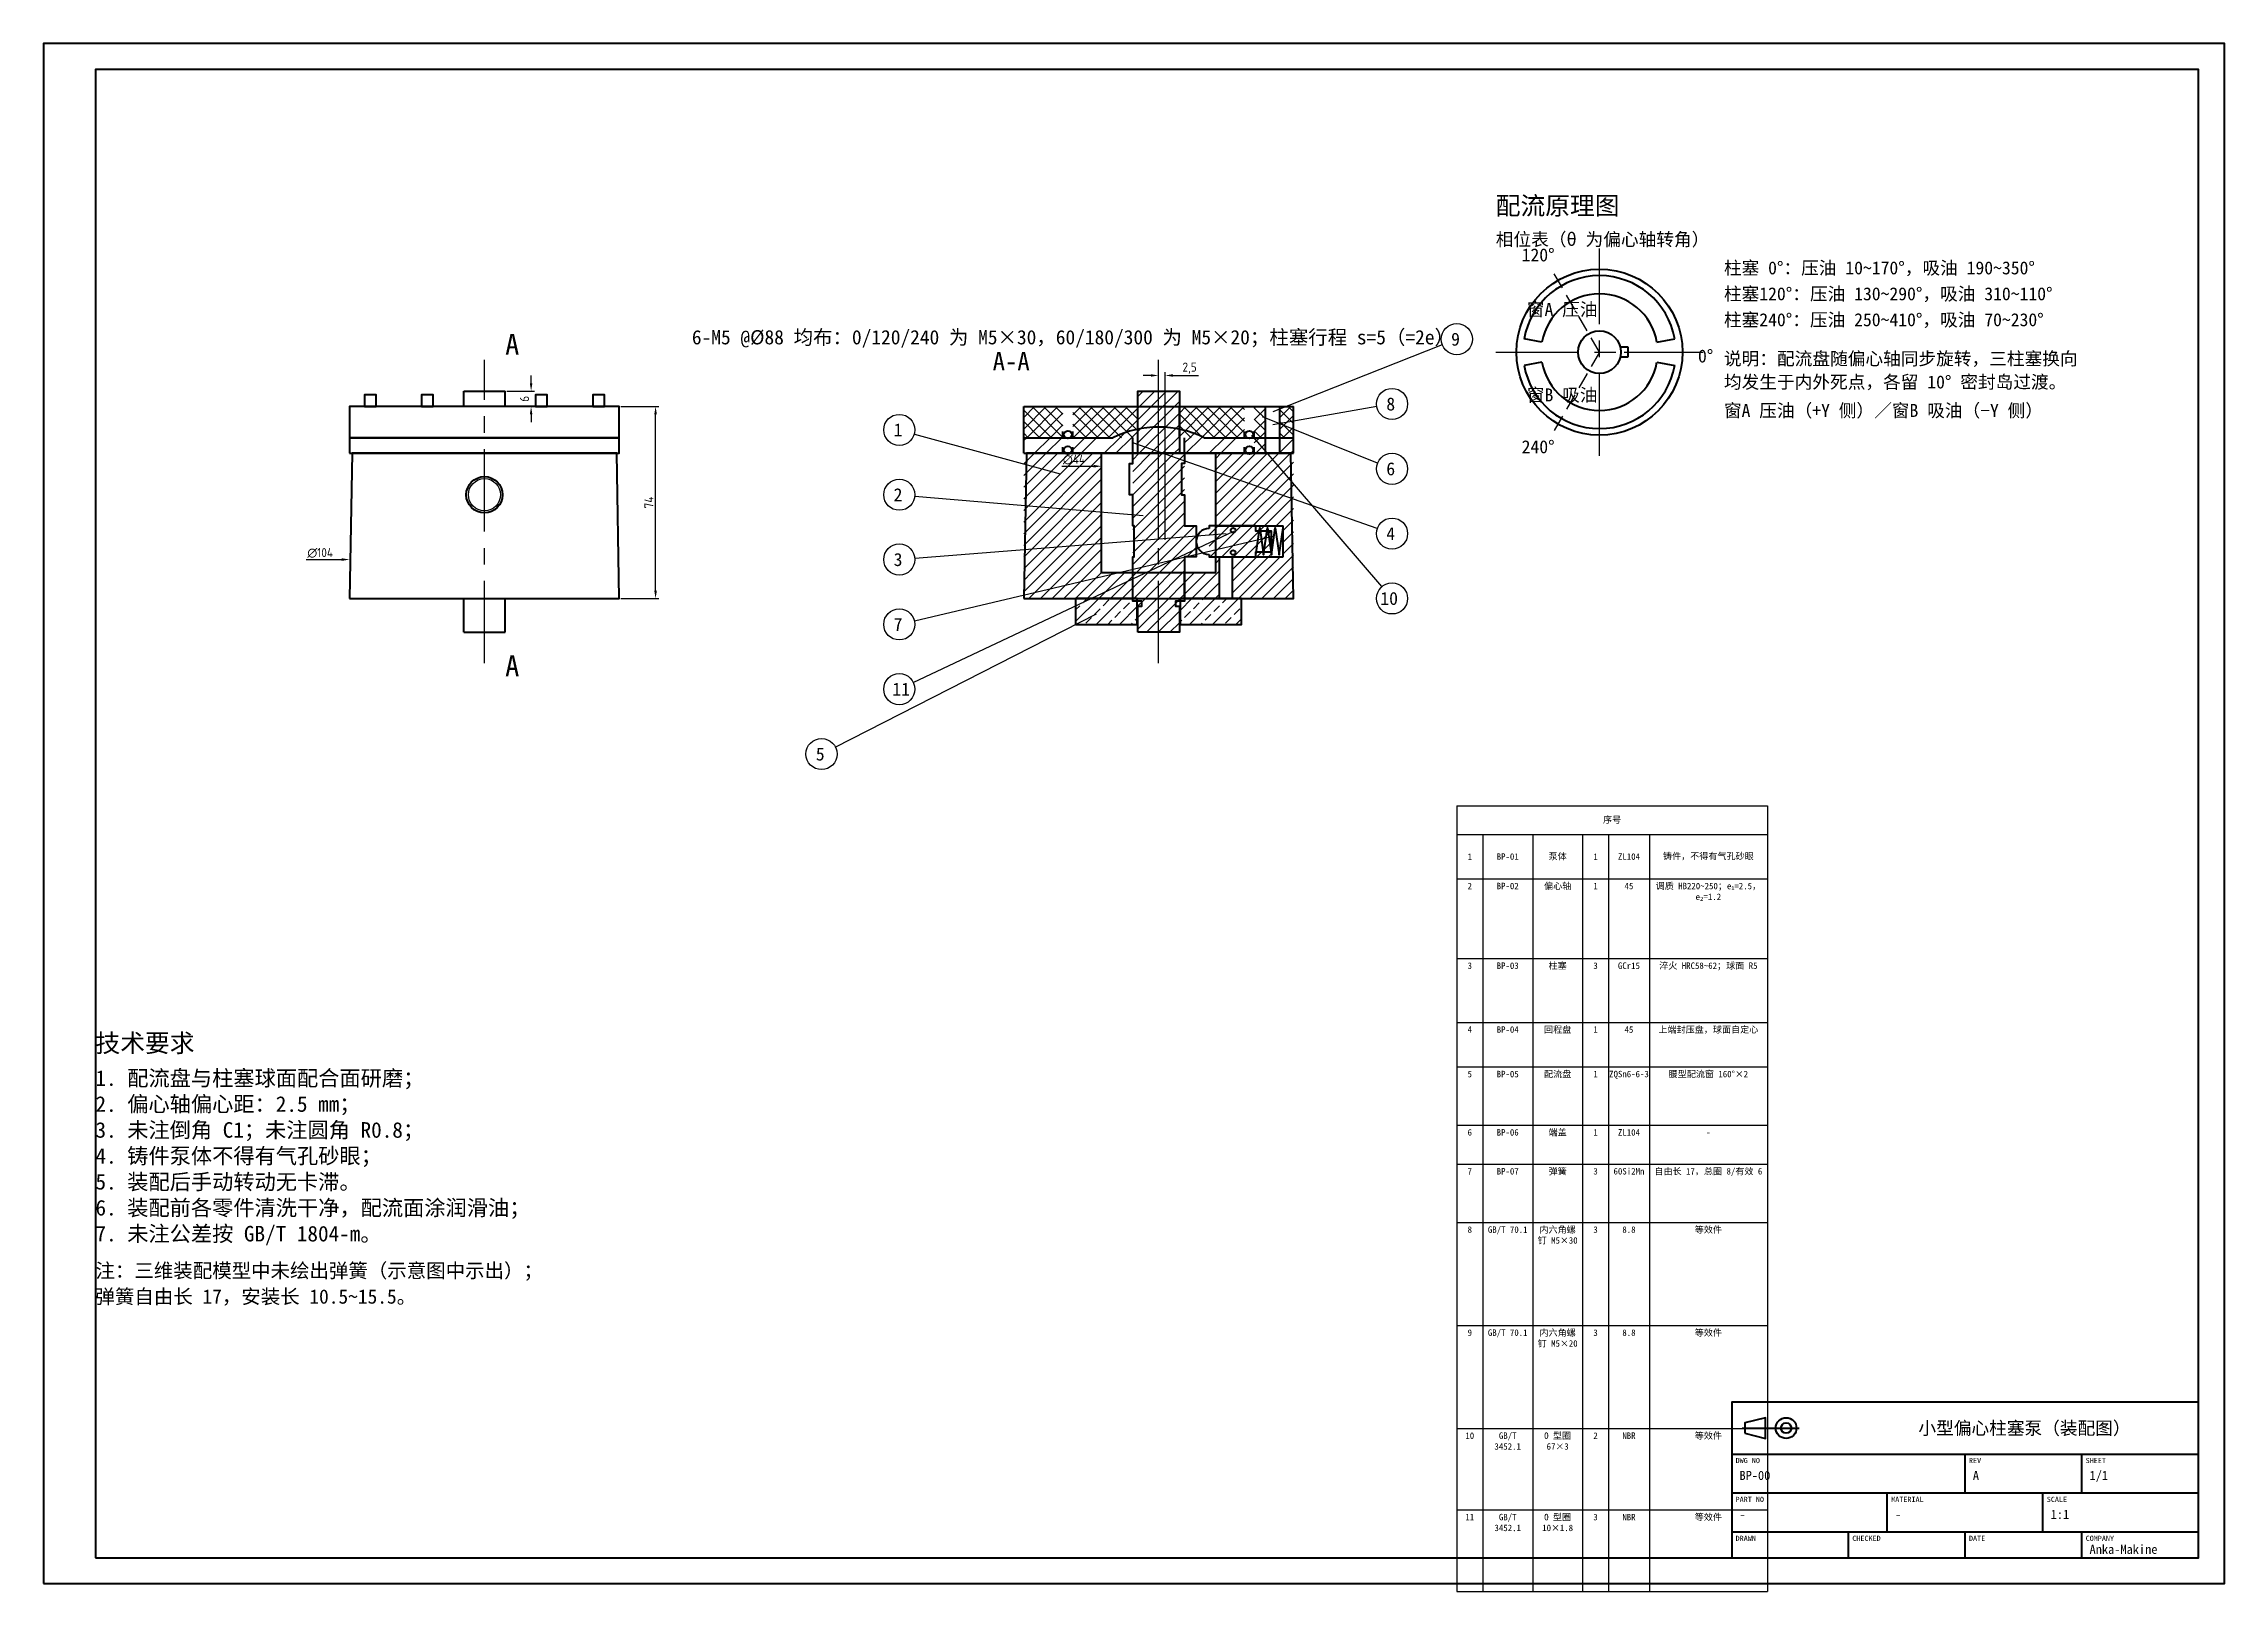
# Model space of a CAD drawing. Header units: millimetres. Extents: x 0 to 841, y -3 to 594.
import ezdxf

# ---------------------------------------------------------------- set-up
doc = ezdxf.new("R2010")
doc.units = ezdxf.units.MM
doc.linetypes.add('CENTER', pattern=[50.8, 31.75, -6.35, 6.35, -6.35])
doc.linetypes.add('HIDDEN', pattern=[9.525, 6.35, -3.175])
for name, color, linetype, lineweight in [('01-轮廓粗实线', 7, 'Continuous', 50), ('02-轮廓细实线', 7, 'Continuous', 25), ('03-中心线', 1, 'CENTER', 25), ('04-虚线', 2, 'HIDDEN', 25), ('05-标注', 3, 'Continuous', 25), ('06-文字', 4, 'Continuous', 25), ('07-剖面线', 5, 'Continuous', 18), ('TEXT', 7, 'Continuous', 25), ('TITLEBLOCK', 7, 'Continuous', 50)]:
    doc.layers.add(name, color=color, linetype=linetype, lineweight=lineweight)
doc.styles.add('HZ', font='SimSun.ttf')
doc.styles.add('ISOCP', font='isocp.shx')
doc.dimstyles.new('ISO-1X', dxfattribs={"dimtxt": 3.5, "dimasz": 3, "dimexe": 1.25, "dimexo": 0.625, "dimgap": 0.8, "dimtad": 1, "dimtxsty": 'ISOCP', "dimcen": 0.09, "dimadec": 0, "dimazin": 0, "dimtfac": 1, "dimtdec": 4, "dimtofl": 0, "dimtmove": 0, "dimatfit": 3, "dimfxl": 1, "dimtolj": 1, "dimtzin": 0, "dimarcsym": 0})

# ---------------------------------------------------------------- blocks, each defined once
blk = doc.blocks.new('*D1')
at = {"layer": '05-标注', "color": 0, "lineweight": -2, "transparency": 16777216}
for p, q in [((101.3, 395), (115, 395)), ((169.91, 395), (170.09, 395)), ((170, 394.91), (170, 395.09))]:
    blk.add_line(p, q, dxfattribs=at)
at = {"layer": '05-标注', "color": 0, "transparency": 16777216}
blk.add_solid([(115, 395.5), (115, 394.5), (118, 395)], dxfattribs=at)
at = {"layer": 'Defpoints', "color": 0, "transparency": 16777216}
for p in [(118, 395), (222, 395)]:
    blk.add_point(p, dxfattribs=at)
at = {"layer": '05-标注', "color": 0, "transparency": 16777216, "insert": (106.65, 397.55), "char_height": 3.5, "attachment_point": 5, "style": 'ISOCP'}
blk.add_mtext('\\A1;∅104', dxfattribs=at)
blk = doc.blocks.new('*D2')
at = {"layer": '05-标注', "color": 0, "lineweight": -2, "transparency": 16777216}
for p, q in [((222.625, 454), (237.25, 454)), ((236, 383), (236, 451)), ((222.625, 380), (237.25, 380))]:
    blk.add_line(p, q, dxfattribs=at)
at = {"layer": '05-标注', "color": 0, "transparency": 16777216}
for points in [[(235.5, 451), (236.5, 451), (236, 454)], [(235.5, 383), (236.5, 383), (236, 380)]]:
    blk.add_solid(points, dxfattribs=at)
at = {"layer": 'Defpoints', "color": 0, "transparency": 16777216}
for p in [(222, 454), (236, 454), (222, 380)]:
    blk.add_point(p, dxfattribs=at)
at = {"layer": '05-标注', "color": 0, "transparency": 16777216, "insert": (233.45, 417), "char_height": 3.5, "attachment_point": 5, "rotation": 90, "style": 'ISOCP'}
blk.add_mtext('\\A1;74', dxfattribs=at)
blk = doc.blocks.new('*D3')
at = {"layer": '05-标注', "color": 0, "lineweight": -2, "transparency": 16777216}
for p, q in [((188, 463), (188, 466)), ((178.625, 460), (189.25, 460)), ((178.625, 454), (189.25, 454)), ((188, 451), (188, 448))]:
    blk.add_line(p, q, dxfattribs=at)
at = {"layer": '05-标注', "color": 0, "transparency": 16777216}
for points in [[(187.5, 463), (188.5, 463), (188, 460)], [(187.5, 451), (188.5, 451), (188, 454)]]:
    blk.add_solid(points, dxfattribs=at)
at = {"layer": 'Defpoints', "color": 0, "transparency": 16777216}
for p in [(178, 460), (188, 460), (178, 454)]:
    blk.add_point(p, dxfattribs=at)
at = {"layer": '05-标注', "color": 0, "transparency": 16777216, "insert": (185.45, 457), "char_height": 3.5, "attachment_point": 5, "rotation": 90, "style": 'ISOCP'}
blk.add_mtext('\\A1;6', dxfattribs=at)
blk = doc.blocks.new('*D4')
at = {"layer": '05-标注', "color": 0, "lineweight": -2, "transparency": 16777216}
for p, q in [((392.7, 431), (405, 431)), ((429.91, 431), (430.09, 431)), ((430, 430.91), (430, 431.09))]:
    blk.add_line(p, q, dxfattribs=at)
at = {"layer": '05-标注', "color": 0, "transparency": 16777216}
blk.add_solid([(405, 431.5), (405, 430.5), (408, 431)], dxfattribs=at)
at = {"layer": 'Defpoints', "color": 0, "transparency": 16777216}
for p in [(408, 431), (452, 431)]:
    blk.add_point(p, dxfattribs=at)
at = {"layer": '05-标注', "color": 0, "transparency": 16777216, "insert": (397.35, 433.55), "char_height": 3.5, "attachment_point": 5, "style": 'ISOCP'}
blk.add_mtext('\\A1;∅44', dxfattribs=at)
blk = doc.blocks.new('*D5')
at = {"layer": '05-标注', "color": 0, "lineweight": -2, "transparency": 16777216}
for p, q in [((427, 466), (424, 466)), ((430, 402.62), (430, 467.25)), ((432.5, 402.62), (432.5, 467.25)), ((435.5, 466), (445.41, 466))]:
    blk.add_line(p, q, dxfattribs=at)
at = {"layer": '05-标注', "color": 0, "transparency": 16777216}
for points in [[(427, 466.5), (427, 465.5), (430, 466)], [(435.5, 466.5), (435.5, 465.5), (432.5, 466)]]:
    blk.add_solid(points, dxfattribs=at)
at = {"layer": 'Defpoints', "color": 0, "transparency": 16777216}
for p in [(432.5, 466), (430, 402), (432.5, 402)]:
    blk.add_point(p, dxfattribs=at)
at = {"layer": '05-标注', "color": 0, "transparency": 16777216, "insert": (441.95, 468.81), "char_height": 3.5, "attachment_point": 5, "style": 'ISOCP'}
blk.add_mtext('\\A1;2,5', dxfattribs=at)
blk = doc.blocks.new('*T6')
at = {"layer": 'TEXT', "color": 0, "linetype": 'ByBlock', "lineweight": -2, "transparency": 16777216}
for p, q in [((0, 0), (119.75, 0)), ((0, 0), (0, -302.98)), ((119.75, 0), (119.75, -302.98)), ((0, -11), (119.75, -11)), ((10, -11), (10, -302.98)), ((29.25, -11), (29.25, -302.98)), ((48.5, -11), (48.5, -302.98)), ((58.5, -11), (58.5, -302.98)), ((74.25, -11), (74.25, -302.98)), ((0, -28.16), (119.75, -28.16)), ((0, -58.89), (119.75, -58.89)), ((0, -83.53), (119.75, -83.53)), ((0, -100.69), (119.75, -100.69)), ((0, -123.19), (119.75, -123.19)), ((0, -138.19), (119.75, -138.19)), ((0, -160.69), (119.75, -160.69)), ((0, -200.43), (119.75, -200.43)), ((0, -240.16), (119.75, -240.16)), ((0, -271.57), (119.75, -271.57)), ((0, -302.98), (119.75, -302.98))]:
    blk.add_line(p, q, dxfattribs=at)
at = {"layer": 'TEXT', "color": 0, "transparency": 16777216, "char_height": 2.5}
for s, insert, width, attachment_point in [('序号', (59.88, -5.5), 116.75, 5), ('1', (5, -19.58), 7, 5), ('BP-01', (19.62, -19.58), 16.25, 5), ('泵体', (38.88, -19.58), 16.25, 5), ('1', (53.5, -19.58), 7, 5), ('ZL104', (66.38, -19.58), 12.75, 5), ('铸件，不得有气孔砂眼', (97, -19.58), 42.5, 5), ('2', (5, -29.66), 7, 2), ('BP-02', (19.62, -29.66), 16.25, 2), ('偏心轴', (38.88, -29.66), 16.25, 2), ('1', (53.5, -29.66), 7, 2), ('45', (66.38, -29.66), 12.75, 2), ('调质 HB220~250；e₁=2.5，e₂=1.2', (97, -29.66), 42.5, 2), ('3', (5, -60.39), 7, 2), ('BP-03', (19.62, -60.39), 16.25, 2), ('柱塞', (38.88, -60.39), 16.25, 2), ('3', (53.5, -60.39), 7, 2), ('GCr15', (66.38, -60.39), 12.75, 2), ('淬火 HRC58~62；球面 R5', (97, -60.39), 42.5, 2), ('4', (5, -85.03), 7, 2), ('BP-04', (19.62, -85.03), 16.25, 2), ('回程盘', (38.88, -85.03), 16.25, 2), ('1', (53.5, -85.03), 7, 2), ('45', (66.38, -85.03), 12.75, 2), ('上端封压盘，球面自定心', (97, -85.03), 42.5, 2), ('5', (5, -102.19), 7, 2), ('BP-05', (19.62, -102.19), 16.25, 2), ('配流盘', (38.88, -102.19), 16.25, 2), ('1', (53.5, -102.19), 7, 2), ('ZQSn6-6-3', (66.38, -102.19), 12.75, 2), ('腰型配流窗 160°×2', (97, -102.19), 42.5, 2), ('6', (5, -124.69), 7, 2), ('BP-06', (19.62, -124.69), 16.25, 2), ('端盖', (38.88, -124.69), 16.25, 2), ('1', (53.5, -124.69), 7, 2), ('ZL104', (66.38, -124.69), 12.75, 2), ('-', (97, -124.69), 42.5, 2), ('7', (5, -139.69), 7, 2), ('BP-07', (19.62, -139.69), 16.25, 2), ('弹簧', (38.88, -139.69), 16.25, 2), ('3', (53.5, -139.69), 7, 2), ('60Si2Mn', (66.38, -139.69), 12.75, 2), ('自由长 17，总圈 8/有效 6', (97, -139.69), 42.5, 2), ('8', (5, -162.19), 7, 2), ('GB/T 70.1', (19.62, -162.19), 16.25, 2), ('内六角螺钉 M5×30', (38.88, -162.19), 16.25, 2), ('3', (53.5, -162.19), 7, 2), ('8.8', (66.38, -162.19), 12.75, 2), ('等效件', (97, -162.19), 42.5, 2), ('GB/T 70.1', (19.62, -201.93), 16.25, 2), ('内六角螺钉 M5×20', (38.88, -201.93), 16.25, 2), ('等效件', (97, -201.93), 42.5, 2), ('9', (5, -201.93), 7, 2), ('3', (53.5, -201.93), 7, 2), ('8.8', (66.38, -201.93), 12.75, 2), ('10', (5, -241.66), 7, 2), ('GB/T 3452.1', (19.62, -241.66), 16.25, 2), ('O 型圈 67×3', (38.88, -241.66), 16.25, 2), ('2', (53.5, -241.66), 7, 2), ('NBR', (66.38, -241.66), 12.75, 2), ('等效件', (97, -241.66), 42.5, 2), ('11', (5, -273.07), 7, 2), ('GB/T 3452.1', (19.62, -273.07), 16.25, 2), ('O 型圈 10×1.8', (38.88, -273.07), 16.25, 2), ('3', (53.5, -273.07), 7, 2), ('NBR', (66.38, -273.07), 12.75, 2), ('等效件', (97, -273.07), 42.5, 2)]:
    blk.add_mtext(s, dxfattribs=dict(at, insert=insert, width=width, attachment_point=attachment_point))

msp = doc.modelspace()

# ---------------------------------------------------------------- hatches: boundary and pattern name
at = {"layer": '07-剖面线'}
h = msp.add_hatch(dxfattribs=at)
h.set_pattern_fill('ANSI31', color=256, style=0)
h.paths.add_polyline_path([(422, 436), (438, 436), (438, 460), (422, 460)])
h = msp.add_hatch(dxfattribs=at)
h.set_pattern_fill('ANSI37', color=256, style=0)
h.paths.add_polyline_path([(378, 442), (393.1, 442), (393.1, 454), (378, 454)])
h = msp.add_hatch(dxfattribs=at)
h.set_pattern_fill('ANSI37', color=256, style=0)
h.paths.add_polyline_path([(396.9, 442), (422, 442), (422, 454), (396.9, 454)])
h = msp.add_hatch(dxfattribs=at)
h.set_pattern_fill('ANSI37', color=256, style=0)
h.paths.add_polyline_path([(438, 442), (463.1, 442), (463.1, 454), (438, 454)])
h = msp.add_hatch(dxfattribs=at)
h.set_pattern_fill('ANSI37', color=256, style=0)
h.paths.add_polyline_path([(466.9, 442), (471.25, 442), (471.25, 454), (466.9, 454)])
h = msp.add_hatch(dxfattribs=at)
h.set_pattern_fill('ANSI37', color=256, style=0)
h.paths.add_polyline_path([(476.75, 442), (482, 442), (482, 454), (476.75, 454)])
h = msp.add_hatch(dxfattribs=at)
h.set_pattern_fill('ANSI32', color=256, style=0)
h.paths.add_polyline_path([(378, 436), (393.1, 436), (393.1, 442), (378, 442)])
h = msp.add_hatch(dxfattribs=at)
h.set_pattern_fill('ANSI32', color=256, style=0)
h.paths.add_polyline_path([(396.9, 436), (420, 436), (420, 442), (396.9, 442)])
h = msp.add_hatch(dxfattribs=at)
h.set_pattern_fill('ANSI32', color=256, style=0)
h.paths.add_polyline_path([(440, 436), (463.1, 436), (463.1, 442), (440, 442)])
h = msp.add_hatch(dxfattribs=at)
h.set_pattern_fill('ANSI32', color=256, style=0)
h.paths.add_polyline_path([(466.9, 436), (471.25, 436), (471.25, 442), (466.9, 442)])
h = msp.add_hatch(dxfattribs=at)
h.set_pattern_fill('ANSI32', color=256, style=0)
h.paths.add_polyline_path([(476.75, 436), (482, 436), (482, 442), (476.75, 442)])
h = msp.add_hatch(dxfattribs=at)
h.set_pattern_fill('ANSI31', color=256, style=0)
h.paths.add_polyline_path([(378, 390), (408, 390), (408, 436), (378, 436)])
h = msp.add_hatch(dxfattribs=at)
h.set_pattern_fill('ANSI31', color=256, style=0)
h.paths.add_polyline_path([(420, 379), (440, 379), (440, 436), (420, 436)])
h = msp.add_hatch(dxfattribs=at)
h.set_pattern_fill('ANSI31', color=256, style=0)
h.paths.add_polyline_path([(452, 408), (482, 408), (482, 436), (452, 436)])
h = msp.add_hatch(dxfattribs=at)
h.set_pattern_fill('ANSI31', color=256, style=0)
h.paths.add_polyline_path([(440, 396), (444.5, 396), (444.5, 408), (440, 408)])
h = msp.add_hatch(dxfattribs=at)
h.set_pattern_fill('ANSI31', color=256, style=0)
h.paths.add_polyline_path([(449.5, 396), (473.5, 396), (473.5, 408), (449.5, 408)])
h = msp.add_hatch(dxfattribs=at)
h.set_pattern_fill('ANSI31', color=256, style=0)
h.paths.add_polyline_path([(478, 396), (482, 396), (482, 408), (478, 408)])
h = msp.add_hatch(dxfattribs=at)
h.set_pattern_fill('ANSI31', color=256, style=0)
h.paths.add_polyline_path([(452, 390), (453.5, 390), (453.5, 396), (452, 396)])
h = msp.add_hatch(dxfattribs=at)
h.set_pattern_fill('ANSI31', color=256, style=0)
h.paths.add_polyline_path([(458.5, 380), (482, 380), (482, 396), (458.5, 396)])
h = msp.add_hatch(dxfattribs=at)
h.set_pattern_fill('ANSI31', color=256, style=0)
h.paths.add_polyline_path([(378, 380), (420, 380), (420, 390), (378, 390)])
h = msp.add_hatch(dxfattribs=at)
h.set_pattern_fill('ANSI31', color=256, style=0)
h.paths.add_polyline_path([(440, 380), (453.5, 380), (453.5, 390), (440, 390)])
h = msp.add_hatch(dxfattribs=at)
h.set_pattern_fill('ANSI33', color=256, style=0)
h.paths.add_polyline_path([(398, 370), (421.75, 370), (421.75, 380), (398, 380)])
h = msp.add_hatch(dxfattribs=at)
h.set_pattern_fill('ANSI31', color=256, style=0)
h.paths.add_polyline_path([(422, 367), (438, 367), (438, 379), (422, 379)])
h = msp.add_hatch(dxfattribs=at)
h.set_pattern_fill('ANSI33', color=256, style=0)
h.paths.add_polyline_path([(438.25, 370), (462, 370), (462, 380), (438.25, 380)])

# ---------------------------------------------------------------- linework, layer by layer
at = {"layer": '01-轮廓粗实线'}
for p, q in [((577.842, 478.907), (570.948, 480.123)), ((622.158, 478.907), (629.052, 480.123)), ((577.842, 471.093), (570.948, 469.877)), ((608, 477), (611, 477)), ((611, 473), (608, 473)), ((611, 477), (611, 473)), ((622.158, 471.093), (629.052, 469.877)), ((162, 454), (162, 460)), ((162, 460), (178, 460)), ((178, 454), (178, 460)), ((378, 454), (482, 454)), ((378, 442), (378, 454)), ((422, 442), (422, 454)), ((438, 442), (438, 454)), ((471.25, 442), (471.25, 454)), ((476.75, 442), (476.75, 454)), ((482, 442), (482, 454)), ((378, 442), (412.38, 442)), ((378, 436), (378, 442)), ((393.1, 442), (393.1, 444.4)), ((393.1, 436), (393.1, 438.4)), ((396.9, 442), (396.9, 444.4)), ((396.9, 436), (396.9, 438.4)), ((420, 436), (420, 442)), ((440, 436), (440, 442)), ((447.62, 442), (482, 442)), ((463.1, 442), (463.1, 444.4)), ((463.1, 436), (463.1, 438.4)), ((466.9, 442), (466.9, 444.4)), ((466.9, 436), (466.9, 438.4)), ((471.25, 436), (471.25, 442)), ((476.75, 436), (476.75, 442)), ((482, 436), (482, 442)), ((378, 436), (482, 436)), ((408, 390), (408, 436)), ((452, 390), (452, 436)), ((452, 408), (478, 408)), ((478, 396), (478, 408)), ((452, 396), (478, 396)), ((453.5, 380), (453.5, 396)), ((458.5, 380), (458.5, 396)), ((408, 390), (452, 390)), ((420, 380), (420, 390)), ((440, 380), (440, 390)), ((162, 367), (162, 380)), ((178, 367), (178, 380)), ((162, 367), (178, 367))]:
    msp.add_line(p, q, dxfattribs=at)
for points in [[(123.75, 454), (128.25, 454), (128.25, 458.5), (123.75, 458.5)], [(145.75, 454), (150.25, 454), (150.25, 458.5), (145.75, 458.5)], [(189.75, 454), (194.25, 454), (194.25, 458.5), (189.75, 458.5)], [(211.75, 454), (216.25, 454), (216.25, 458.5), (211.75, 458.5)], [(422, 367), (422, 377), (423.5, 377), (423.5, 379), (420, 379), (420, 396), (420.5, 396), (420.5, 408), (420, 408), (420, 420), (418.8, 420), (418.8, 432), (420, 432), (420, 436), (422, 436), (422, 460), (438, 460), (438, 436), (440, 436), (440, 432), (438.8, 432), (438.8, 420), (440, 420), (440, 408), (444.5, 408), (444.5, 396), (440, 396), (440, 379), (436.5, 379), (436.5, 377), (438, 377), (438, 367)], [(118, 442), (222, 442), (222, 454), (118, 454)], [(118, 436), (222, 436), (222, 442), (118, 442)], [(118, 380), (222, 380), (221.02, 436), (118.98, 436)], [(378, 380), (482, 380), (480.98, 436), (379.02, 436)], [(398, 370), (421.75, 370), (421.75, 380), (398, 380)], [(438.25, 370), (462, 370), (462, 380), (438.25, 380)]]:
    msp.add_lwpolyline(points, close=True, dxfattribs=at)
for points in [[(449.5, 397), (449.5, 396), (467.5, 396), (467.5, 398), (473.5, 398), (473.5, 406), (467.5, 406), (467.5, 408), (449.5, 408), (449.5, 407)], [(467.5, 396.8), (469, 407.2), (470.5, 396.8), (472, 407.2), (473.5, 396.8), (475, 407.2), (476.5, 396.8), (478, 407.2)]]:
    msp.add_lwpolyline(points, dxfattribs=at)
for centre, radius in [((600, 475), 32), ((600, 475), 8.25), ((395, 443.2), 1.5), ((395, 437.2), 1.5), ((465, 443.2), 1.5), ((465, 437.2), 1.5), ((170, 420), 7), ((458.7, 406.3), 0.9), ((458.7, 397.7), 0.9)]:
    msp.add_circle(centre, radius, dxfattribs=at)
for centre, radius, start, end in [((600, 475), 29.5, 10, 170), ((600, 475), 22.5, 10, 170), ((600, 475), 22.5, 190, 350), ((600, 475), 29.5, 190, 350), ((430, 406.089), 40, 63.87, 116.13), ((449.5, 402), 5, 90, 270)]:
    msp.add_arc(centre, radius, start, end, dxfattribs=at)
at = {"layer": '02-轮廓细实线'}
msp.add_circle((170, 420), 6.2, dxfattribs=at)
at = {"layer": '03-中心线'}
for p, q in [((600, 435), (600, 515)), ((170, 355), (170, 472)), ((430, 355), (430, 472)), ((560, 475), (640, 475))]:
    msp.add_line(p, q, dxfattribs=at)
at = {"layer": '04-虚线'}
for q in [(581.5, 507.04), (581.5, 442.96), (636, 475)]:
    msp.add_line((600, 475), q, dxfattribs=at)
at = {"layer": '05-标注'}
for p, q in [((539.4, 477.8), (474, 452)), ((514.4, 432.2), (470, 450)), ((514.1, 454), (474, 447)), ((335.8, 443.4), (392, 428)), ((514.3, 407), (420, 440)), ((516.1, 384.6), (466, 443)), ((336, 419.5), (424, 412)), ((335.4, 347.6), (459, 406)), ((335.8, 371.4), (474, 404)), ((336, 395.5), (456, 405)), ((305.3, 322.7), (406, 374))]:
    msp.add_line(p, q, dxfattribs=at)
for centre in [(545, 480), (520, 455), (330, 445), (520, 430), (330, 420), (520, 405), (330, 395), (520, 380), (330, 370), (330, 345), (300, 320)]:
    msp.add_circle(centre, 6, dxfattribs=at)
at = {"layer": 'TITLEBLOCK'}
for p, q in [((655, 60), (677, 60)), ((651, 50), (831, 50)), ((741, 35), (741, 50)), ((786, 35), (786, 50)), ((651, 35), (831, 35)), ((711, 20), (711, 35)), ((771, 20), (771, 35)), ((651, 20), (831, 20)), ((696, 10), (696, 20)), ((741, 10), (741, 20)), ((786, 10), (786, 20))]:
    msp.add_line(p, q, dxfattribs=at)
for points in [[(0, 0), (841, 0), (841, 594), (0, 594)], [(20, 10), (831, 10), (831, 584), (20, 584)], [(651, 10), (831, 10), (831, 70), (651, 70)], [(656, 58), (664, 56), (664, 64), (656, 62)]]:
    msp.add_lwpolyline(points, close=True, dxfattribs=at)
for radius in [4, 2]:
    msp.add_circle((672, 60), radius, dxfattribs=at)

# ---------------------------------------------------------------- block references
msp.add_blockref('*T6', (545, 300))

# ---------------------------------------------------------------- texts
at = {"layer": '05-标注', "style": 'HZ'}
for s, height, p in [('120°', 5, (570, 510)), ('A', 8, (178, 474)), ('9', 5, (542.8, 477.5)), ('A-A', 7, (366, 468)), ('0°', 5, (638, 471)), ('0°', 5, (638, 471)), ('8', 5, (517.8, 452.5)), ('1', 5, (327.8, 442.5)), ('240°', 5, (570, 436)), ('6', 5, (517.8, 427.5)), ('2', 5, (327.8, 417.5)), ('4', 5, (517.8, 402.5)), ('3', 5, (327.8, 392.5)), ('10', 5, (515.5, 377.5)), ('7', 5, (327.8, 367.5)), ('A', 8, (178, 350)), ('11', 5, (327.3, 342.5)), ('5', 5, (297.8, 317.5))]:
    msp.add_text(s, height=height, dxfattribs=at).set_placement(p)
at = {"layer": '06-文字', "style": 'HZ'}
for s, height, p in [('配流原理图', 7, (560, 528)), ('相位表（θ 为偏心轴转角）', 5, (560, 516)), ('柱塞 0°：压油 10~170°，吸油 190~350°', 5, (648, 505)), ('柱塞120°：压油 130~290°，吸油 310~110°', 5, (648, 495)), ('窗A 压油', 5, (572, 489)), ('柱塞240°：压油 250~410°，吸油 70~230°', 5, (648, 485)), ('6-M5 @Ø88 均布：0/120/240 为 M5×30，60/180/300 为 M5×20；柱塞行程 s=5（=2e）', 5.5, (250, 478)), ('说明：配流盘随偏心轴同步旋转，三柱塞换向', 5, (648, 470)), ('均发生于内外死点，各留 10° 密封岛过渡。', 5, (648, 461)), ('窗B 吸油', 5, (572, 456)), ('窗A 压油（+Y 侧）／窗B 吸油（−Y 侧）', 5, (648, 450)), ('技术要求', 7, (20, 205)), ('1. 配流盘与柱塞球面配合面研磨；', 6, (20, 192)), ('2. 偏心轴偏心距：2.5 mm；', 6, (20, 182)), ('3. 未注倒角 C1；未注圆角 R0.8；', 6, (20, 172)), ('4. 铸件泵体不得有气孔砂眼；', 6, (20, 162)), ('5. 装配后手动转动无卡滞。', 6, (20, 152)), ('6. 装配前各零件清洗干净，配流面涂润滑油；', 6, (20, 142)), ('7. 未注公差按 GB/T 1804-m。', 6, (20, 132)), ('注：三维装配模型中未绘出弹簧（示意图中示出）；', 5.5, (20, 118)), ('弹簧自由长 17，安装长 10.5~15.5。', 5.5, (20, 108))]:
    msp.add_text(s, height=height, dxfattribs=at).set_placement(p)
at = {"layer": 'TEXT', "style": 'HZ'}
for s, height, p in [('小型偏心柱塞泵（装配图）', 5, (723, 57.5)), ('DWG NO', 2, (652.5, 46.5)), ('BP-00', 3.5, (654, 40)), ('REV', 2, (742.5, 46.5)), ('A', 3.5, (744, 40)), ('SHEET', 2, (787.5, 46.5)), ('1/1', 3.5, (789, 40)), ('PART NO', 2, (652.5, 31.5)), ('-', 3.5, (654, 25)), ('MATERIAL', 2, (712.5, 31.5)), ('-', 3.5, (714, 25)), ('SCALE', 2, (772.5, 31.5)), ('1:1', 3.5, (774, 25)), ('DRAWN', 2, (652.5, 16.5)), ('CHECKED', 2, (697.5, 16.5)), ('DATE', 2, (742.5, 16.5)), ('COMPANY', 2, (787.5, 16.5)), ('Anka-Makine', 3.5, (789, 11.5))]:
    msp.add_text(s, height=height, dxfattribs=at).set_placement(p)

# ---------------------------------------------------------------- dimensions: what is measured, and where the dimension line sits
at = {"layer": '05-标注'}
dim = msp.add_linear_dim(base=(432.5, 466), p1=(430, 402), p2=(432.5, 402), dimstyle='ISO-1X', dxfattribs=at)
dim.commit()
dim.dimension.update_dxf_attribs({"geometry": '*D5', "text_midpoint": (441.954, 468.813)})
for p1, p2, distance, picture, middle in [((178, 454), (178, 460), -10, '*D3', (185.45, 457)), ((222, 380), (222, 454), -14, '*D2', (233.45, 417))]:
    dim = msp.add_aligned_dim(p1=p1, p2=p2, distance=distance, dimstyle='ISO-1X', dxfattribs=at)
    dim.commit()
    dim.dimension.update_dxf_attribs({"geometry": picture, "text_midpoint": middle})
for p1, p2, picture, middle in [((452, 431), (408, 431), '*D4', (397.35, 433.55)), ((222, 395), (118, 395), '*D1', (106.65, 397.55))]:
    dim = msp.add_diameter_dim_2p(p1=p1, p2=p2, dimstyle='ISO-1X', dxfattribs=at)
    dim.commit()
    dim.dimension.update_dxf_attribs({"geometry": picture, "text_midpoint": middle})

doc.saveas('drawing.dxf')
